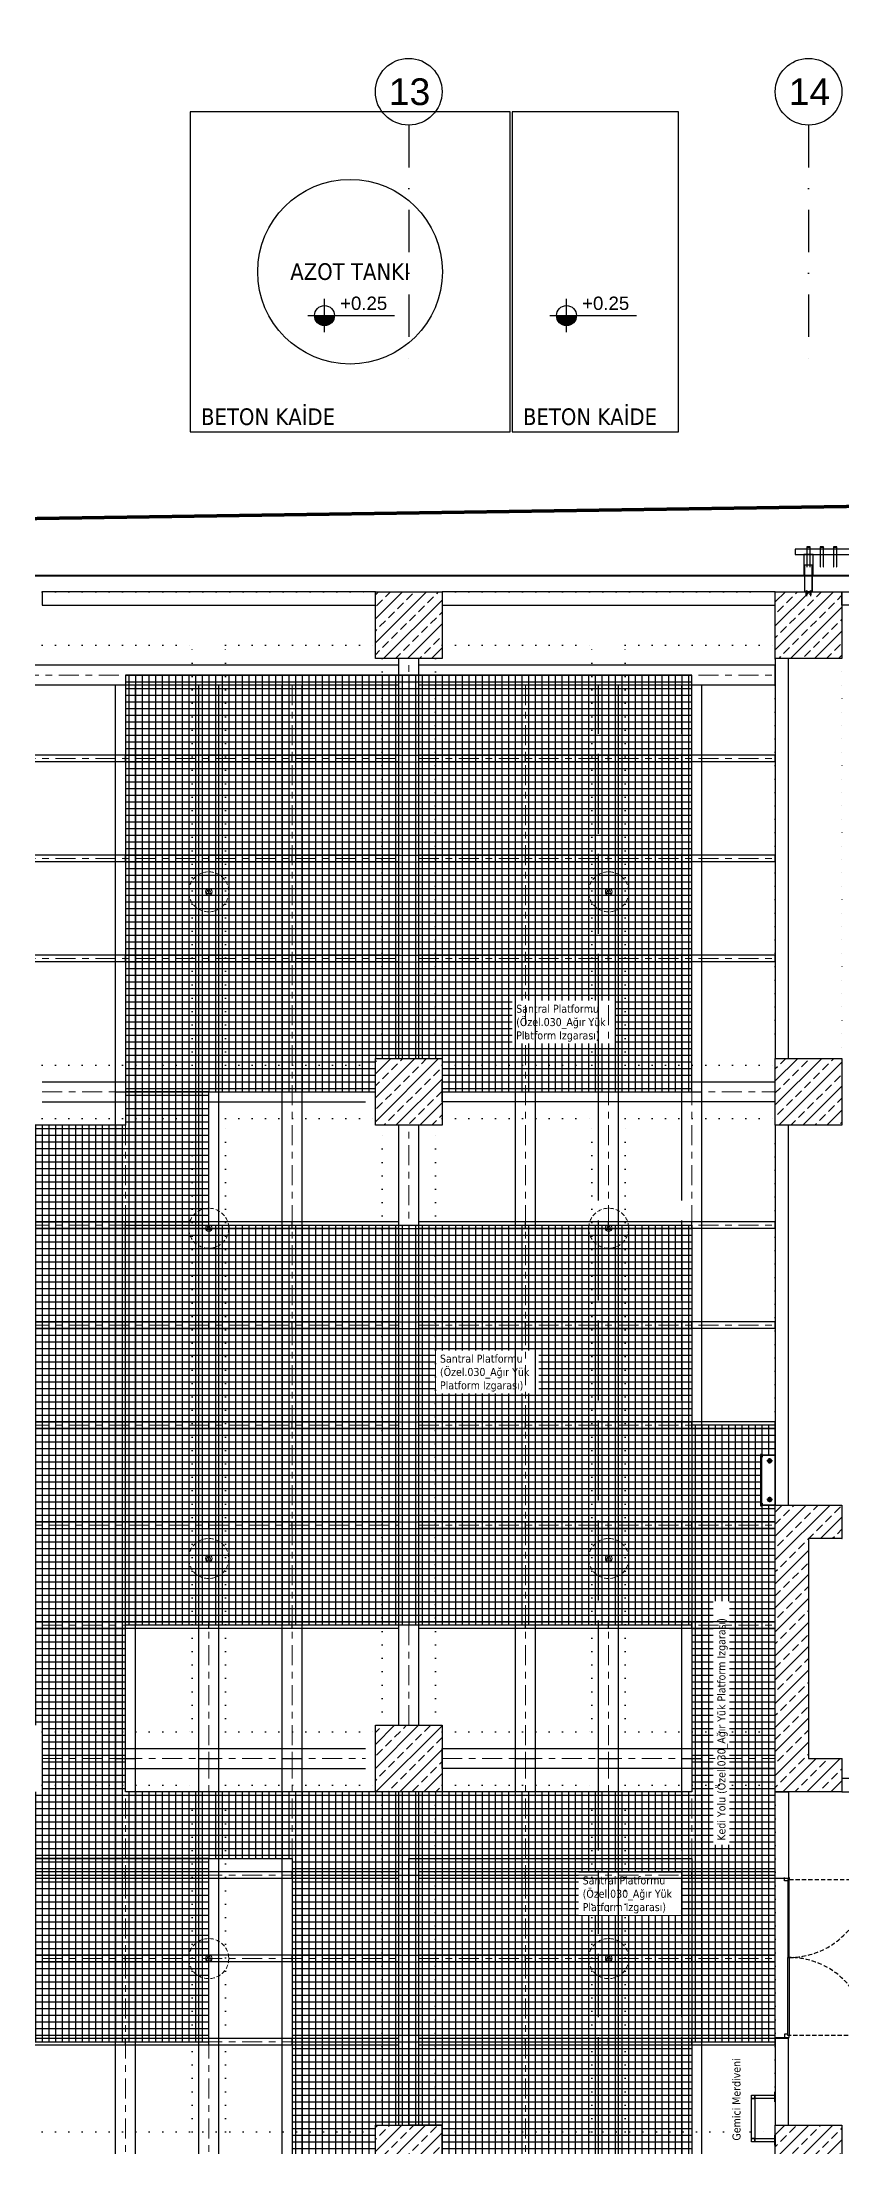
# Model space of a CAD drawing. Header units: centimetres. Extents: x 405564 to 502064, y 46284 to 60634.
# Drawn here: x 450150 to 451350, y 54500 to 57657 of the extents above; entities that cross this region are included whole.
import ezdxf
from ezdxf import colors
from ezdxf.entities.mleader import LeaderData, LeaderLine
from ezdxf.enums import TextEntityAlignment as Align
from ezdxf.math import Vec2, Vec3
from ezdxf.xclip import XClip

# ---------------------------------------------------------------- set-up
doc = ezdxf.new("R2010")
doc.units = ezdxf.units.CM
doc.header["$XCLIPFRAME"] = 0
for name, pattern in [('( Hidden )', [0.375, 0.25, -0.125]), ('ACAD_ISO07W100', [3, 0, -3]), ('BORDER', [1.75, 0.5, -0.25, 0.5, -0.25, 0, -0.25]), ('DASHDOT', [25.4, 12.7, -6.35, 0, -6.35]), ('DOT', [0.25, 0, -0.25]), ('HIDDEN', [9.525, 6.35, -3.175]), ('XKITLINE03', [6, 3, -1, 1, -1])]:
    doc.linetypes.add(name, pattern=pattern)
doc.layers.get('0').update_dxf_attribs({"color": 8, "lineweight": 9})
for name, color, linetype, lineweight in [('---___EB_draft00_parselsiniri', 8, 'BORDER', 9), ('0-KRCN-AYDINLATMA-130426', 8, 'Continuous', 9), ('0-KRCN-MİMARİ-220526', 8, 'Continuous', 9), ('OL_Ic', 8, 'Continuous', 9)]:
    doc.layers.add(name, color=color, linetype=linetype, lineweight=lineweight)
for name, color, linetype in [('AS_DOS_TERAS_UST', 8, 'ACAD_ISO07W100'), ('AS_DUV', 8, 'Continuous'), ('AS_DUV_CIMENTO ESASLI PANEL CEPHE KAPLAMASI', 8, 'Continuous'), ('AS_DUV_GAZBETON', 8, 'Continuous'), ('AS_GOR_YAKIN1', 8, 'Continuous'), ('AS_KAPI_POZ', 8, 'Continuous'), ('AS_KAPI_SAC', 8, 'Continuous'), ('AS_OLC_AKS', 8, 'Continuous'), ('AS_PRFL_CELIK', 8, 'Continuous'), ('AS_PRFL_CELIK AKS', 8, 'Continuous'), ('AS_PRFL_CELIK KEDI YOLU', 8, 'Continuous'), ('AS_PRFL_CELIK PLATFORM IZGARA', 8, 'Continuous'), ('AS_PRFL_DEMIR', 8, 'Continuous'), ('AS_PYZ_BINA', 8, 'Continuous'), ('AS_SMB_KOT', 8, 'Continuous'), ('AS_TA_BETONARME', 5, 'Continuous'), ('AS_TA_TARAMA', 8, 'Continuous'), ('AS_TEFR_MEK_YANGIN DOLAP TIP1 STANDART', 8, 'Continuous'), ('AS_TES', 8, 'Continuous'), ('AS_YAZI', 8, 'Continuous'), ('AS_YAZI_DOSEME', 8, 'Continuous'), ('AS_YAZI_MEKANIK', 8, 'Continuous')]:
    doc.layers.add(name, color=color, linetype=linetype)
doc.styles.add('2', font='arial.ttf', dxfattribs={"width": 0.9, "height": 200})
doc.styles.add('_yazı-50', font='arial.ttf')
doc.styles.add('MtXpl_Tahoma', font='tahoma.ttf')
doc.styles.add('Normal_ITL', font='swissi.ttf')
doc.styles.add('OLCU', font='romanstw.shx', dxfattribs={"width": 0.6})
doc.styles.add('TAHOMA', font='tahoma.ttf')
pattern_1 = [(0, (-443149.746, -16832.563), (0, 10), []), (90, (-443149.746, -16832.563), (-10, 6e-16), [])]
pattern_2 = [(225, (17560.68, -7819.299), (17.96051, -17.96051), []), (225, (17542.72, -7819.299), (17.96051, -17.96051), [12.7, -6.35])]

# ---------------------------------------------------------------- blocks, each defined once
blk = doc.blocks.new('KD')
at = {"layer": '0-KRCN-AYDINLATMA-130426'}
for p, q in [((0, 5), (-4.3, -2.5)), ((4.3, -2.5), (0, 5)), ((4.3, -2.5), (-4.3, -2.5))]:
    blk.add_line(p, q, dxfattribs=at)
at = {"layer": '0-KRCN-AYDINLATMA-130426', "linetype": 'HIDDEN'}
blk.add_circle((0, 0), 30, dxfattribs=at)
at = {"layer": '0-KRCN-AYDINLATMA-130426'}
blk.add_circle((0, 0), 5, dxfattribs=at)
at = {"layer": '0-KRCN-AYDINLATMA-130426', "style": '2'}
blk.add_text('D', height=3.36, dxfattribs=at).set_placement((0, 0), align=Align.MIDDLE_CENTER)
blk = doc.blocks.new('G$C27E741DA')
at = {"layer": '0-KRCN-AYDINLATMA-130426'}
for p in [(12335.7, 9248.5), (12935.7, 9248.5), (12335.7, 8743.9), (12935.7, 8743.9), (12335.7, 8248.5), (12935.7, 8248.5), (12335.7, 7648.5), (12935.7, 7648.5)]:
    blk.add_blockref('KD', p, dxfattribs=at)
blk = doc.blocks.new('GEMICI MERDIVENI TEMIZ ODA')
for points in [[(-35.5, 35), (-30.5, 35), (-30.5, 30), (-35.5, 30)], [(-30.5, 35), (-0.5, 35), (-0.5, 30), (-30.5, 30)], [(-0.5, 40), (0, 40), (0, 25), (-0.5, 25)], [(-35.5, 30), (-30.5, 30), (-30.5, -30), (-35.5, -30)], [(-35.5, -30), (-30.5, -30), (-30.5, -35), (-35.5, -35)], [(-30.5, -30), (-0.5, -30), (-0.5, -35), (-30.5, -35)], [(-0.5, -25), (0, -25), (0, -40), (-0.5, -40)]]:
    blk.add_lwpolyline(points, close=True)
blk = doc.blocks.new('PLATFORM IZGARASI VE KEDI YOLU YERLESIMI')
at = {"layer": 'AS_PRFL_CELIK KEDI YOLU', "transparency": 33554687}
h = blk.add_hatch(dxfattribs=at)
h.set_pattern_fill('_USER', color=15, scale=10, double=1, pattern_type=0)
h.set_pattern_definition(pattern_1)
h.paths.add_polyline_path([(7550, -2400), (7500, -2400), (7500, -2300), (7550, -2300), (7550, -1900), (7975, -1900), (7975, -2175), (8100, -2175), (8100, -1900), (8100, -1800), (8100, -1250), (7975, -1250), (7975, -1800), (7125, -1800), (7125, -950), (7250, -950), (7250, -750), (7125, -750), (7125, -800), (6050, -800), (6050, -750), (5924.6, -750), (5924.6, -800), (3050, -800), (3050, -550), (2925, -550), (2925, -800), (1975, -800), (1975, -550), (1850, -550), (1850, -800), (1125, -800), (1125, -900), (1250, -900), (1250, -950), (1375, -950), (1375, -900), (6950, -900), (6950, -1250), (6775, -1250), (6775, -1400), (6950, -1400), (6950, -1700), (7000, -1700), (7000, -1800), (3900, -1800), (3900, -1700), (3950, -1700), (3950, -1550), (3775, -1550), (3775, -1800), (615, -1800), (615, -1900), (1190, -1900), (1190, -1940), (1290, -1940), (1290, -1900), (2450, -1900), (2450, -2175), (1725, -2175), (1725, -2700), (1550, -2700), (1550, -2850), (1850, -2850), (1850, -2275), (2575, -2275), (2575, -1900), (3350, -1900), (3350, -2300), (3400, -2300), (3400, -2400), (3350, -2400), (3350, -3300), (3400, -3300), (3400, -3400), (3350, -3400), (3350, -3556.2), (3525, -3556.2), (3525, -3000), (3650, -3000), (3650, -2850), (3525, -2850), (3525, -1900), (4850, -1900), (4850, -2350), (4725, -2350), (4725, -2545), (4850, -2545), (4850, -2850), (4975, -2850), (4975, -1900), (7375, -1900), (7375, -2350), (7000, -2350), (7000, -2400), (6950, -2400), (6950, -3000), (6775, -3000), (6775, -2850), (6650, -2850), (6650, -3000), (6650, -3150), (6950, -3150), (6950, -3300), (7000, -3300), (7000, -3400), (6950, -3400), (6950, -4337.5), (6525, -4337.5), (6525, -4493.7), (7125, -4493.7), (7125, -3712.5), (7250, -3712.5), (7250, -3556.2), (7125, -3556.2), (7125, -2550), (7375, -2550), (7375, -2700), (7975, -2700), (7975, -3000), (8100, -3000), (8100, -2550), (7550, -2550)])
at = {"layer": 'AS_PRFL_CELIK PLATFORM IZGARA', "transparency": 33554687}
h = blk.add_hatch(dxfattribs=at)
h.set_pattern_fill('_USER', color=256, scale=10, double=1, pattern_type=0)
h.set_pattern_definition(pattern_1)
h.paths.add_polyline_path([(7975, -125), (7125, -125), (7125, -750), (7250, -750), (7500, -750), (7500, -700), (7600, -700), (7600, -750), (7975, -750)])
h = blk.add_hatch(dxfattribs=at)
h.set_pattern_fill('_USER', color=256, scale=10, double=1, pattern_type=0)
h.set_pattern_definition(pattern_1)
h.paths.add_polyline_path([(7125, -950), (7125, -1550), (7975, -1550), (7975, -1250), (7975, -950)])
h = blk.add_hatch(dxfattribs=at)
h.set_pattern_fill('_USER', color=256, scale=10, double=1, pattern_type=0)
h.set_pattern_definition(pattern_1)
h.paths.add_polyline_path([(5150, -1900), (5150, -2175), (7250, -2175), (7250, -1900)])
h = blk.add_hatch(dxfattribs=at)
h.set_pattern_fill('_USER', color=256, scale=10, double=1, pattern_type=0)
h.set_pattern_definition(pattern_1)
h.paths.add_polyline_path([(7975, -1900), (7550, -1900), (7550, -2300), (7600, -2300), (7600, -2400), (7550, -2400), (7550, -2550), (7975, -2550)])
at = {"layer": 'AS_PRFL_CELIK KEDI YOLU', "color": 4}
for points in [[(7500, -2400), (7500, -2300), (7550, -2300), (7550, -1900), (7975, -1900), (7975, -2175), (8100, -2175), (8100, -1900), (8100, -1800), (8100, -1250), (7975, -1250), (7975, -1800), (7125, -1800), (7125, -950), (7250, -950), (7250, -750), (7125, -750), (7125, -800), (6050, -800), (6050, -750), (5924.6, -750), (5924.6, -800), (3050, -800)], [(4975, -2850), (4975, -1900), (7375, -1900), (7375, -2350)]]:
    blk.add_lwpolyline(points, dxfattribs=at)
at = {"layer": 'AS_PRFL_CELIK PLATFORM IZGARA'}
for points in [[(7125, -750), (7500, -750), (7500, -700), (7600, -700), (7600, -750), (7975, -750), (7975, -125), (7125, -125)], [(7125, -950), (7975, -950), (7975, -1550), (7125, -1550)], [(7250, -1900), (5150, -1900), (5150, -2175), (7250, -2175)], [(7975, -2550), (7550, -2550), (7550, -2400), (7600, -2400), (7600, -2300), (7550, -2300), (7550, -1900), (7975, -1900)]]:
    blk.add_lwpolyline(points, close=True, dxfattribs=at)
at = {"layer": 'AS_PRFL_DEMIR'}
blk.add_blockref('GEMICI MERDIVENI TEMIZ ODA', (8100, -2290), dxfattribs=at)
at = {"layer": 'AS_YAZI', "char_height": 12, "width": 141.875, "attachment_point": 1, "style": 'MtXpl_Tahoma', "bg_fill": 3, "box_fill_scale": 1.5, "bg_fill_color": 256, "bg_fill_transparency": 0}
for insert in [(7711.3, -619.4), (7596.9, -1144.2), (7811, -1926.8)]:
    blk.add_mtext('{\\fTahoma|b0|i0|c162|p34;Santral Platformu (Özel.030_Ağır Yük Platform Izgarası)}', dxfattribs=dict(at, insert=insert))
at = {"layer": 'AS_YAZI', "char_height": 12, "attachment_point": 1, "rotation": 90, "style": 'MtXpl_Tahoma', "bg_fill": 3, "box_fill_scale": 1.5, "bg_fill_color": 256, "bg_fill_transparency": 0}
for s, insert, width in [('{\\fTahoma|b0|i0|c162|p34;Kedi Yolu (Özel.030_Ağır Yük Platform Izgarası)}', (8013.2, -1873.2), 353.107), ('{\\fTahoma|b0|i0|c162|p34;Gemici Merdiveni}', (8035.8, -2322.9), 123.148)]:
    blk.add_mtext(s, dxfattribs=dict(at, insert=insert, width=width))
blk = doc.blocks.new('kot01')
at = {"layer": 'AS_SMB_KOT'}
h = blk.add_hatch(color=8, dxfattribs=at)
edge = h.paths.add_edge_path()
edge.add_arc((0, 0), 0.3, 180, 360)
edge.add_line((0.3, 0), (-0.3, 0))
for p, q in [((-0.5, 0), (2.1, 0)), ((0, -0.5), (0, 0.5))]:
    blk.add_line(p, q, dxfattribs=at)
blk.add_circle((0, 0), 0.3, dxfattribs=at)
at = {"layer": 'AS_SMB_KOT', "style": '_yazı-50'}
for tag, p in [('INCE', (0.434, 0.1)), ('KABA', (0.434, -0.5))]:
    blk.add_attdef(tag, p, '', height=0.4, dxfattribs=at)
blk = doc.blocks.new('AZOT TANKI KAIDE PLAN YERLESIM')
at = {"layer": 'AS_GOR_YAKIN1'}
for points in [[(480, 0), (0, 0), (0, -480), (480, -480)], [(733, 0), (483, 0), (483, -480), (733, -480)]]:
    blk.add_lwpolyline(points, close=True, dxfattribs=at)
at = {"layer": 'AS_TES'}
blk.add_circle((240, -240), 138.5, dxfattribs=at)
at = {"layer": 'AS_SMB_KOT'}
ref = blk.add_blockref('kot01', (201.7, -305.8), dxfattribs=dict(at, xscale=50, yscale=50, zscale=50))
ref.add_attrib('INCE', '+0.25', dxfattribs={"layer": '0', "color": 1, "height": 20, "style": '_yazı-50'}).set_placement((225.1, -303.3), align=Align.BOTTOM_LEFT)
ref = blk.add_blockref('kot01', (564.7, -305.8), dxfattribs=dict(at, xscale=50, yscale=50, zscale=50))
ref.add_attrib('INCE', '+0.25', dxfattribs={"layer": '0', "color": 1, "height": 20, "style": '_yazı-50'}).set_placement((588.2, -303.3), align=Align.BOTTOM_LEFT)
at = {"layer": 'AS_YAZI_DOSEME', "style": 'TAHOMA'}
for p in [(117, -454.5), (600, -454.5)]:
    blk.add_text('BETON KAİDE', height=25, dxfattribs=at).set_placement(p, align=Align.MIDDLE)
at = {"layer": 'AS_YAZI_MEKANIK', "insert": (240, -240), "char_height": 25, "width": 192.816, "attachment_point": 5, "style": 'MtXpl_Tahoma'}
blk.add_mtext('AZOT TANKI', dxfattribs=at)
blk = doc.blocks.new('OPK-site-surrounding-R01')
at = {"layer": '---___EB_draft00_parselsiniri', "linetype": 'DASHDOT', "ltscale": 5, "const_width": 5, "flags": 128}
blk.add_lwpolyline([(-303.7, 52.5), (22545.3, 391.1), (23723.4, -711), (24047.6, -4450), (-299.9, -4450)], close=True, dxfattribs=at)
blk.add_blockref('AZOT TANKI KAIDE PLAN YERLESIM', (7172, 770, 0))
blk = doc.blocks.new('YANGIN DOLAP TIP1 75X100X20 PLAN')
blk.add_wipeout([(0, -22), (38.3, -22), (38.4, -22), (38.4, -21.9), (38.5, -21.9), (38.5, -21.8), (38.5, -20.2), (38.5, -20.1), (38.4, -20.1), (38.4, -20), (38.3, -20), (37.5, -20), (37.5, 0), (0, 0), (-37.5, 0), (-37.5, -20), (-38.3, -20), (-38.4, -20), (-38.4, -20.1), (-38.5, -20.1), (-38.5, -20.2), (-38.5, -21.8), (-38.5, -21.9), (-38.4, -21.9), (-38.4, -22), (-38.3, -22)])
for p, q in [((37.5, -20), (-37.5, -20)), ((-24.8, -8.5), (-33.2, -8.5)), ((-29, -4.2), (-29, -12.8)), ((24.8, -8.5), (33.2, -8.5)), ((29, -4.3), (29, -12.8))]:
    blk.add_line(p, q)
blk.add_lwpolyline([(37.5, 0), (-37.5, 0), (-37.5, -20), (-35.4, -20), (-35.4, -18.8), (-35.5, -18.8), (-35.5, -19.9), (-37.4, -19.9), (-37.4, -0.1), (37.4, -0.1), (37.4, -19.9), (35.5, -19.9), (35.5, -18.8), (35.4, -18.8), (35.4, -20), (37.5, -20)], close=True)
blk.add_lwpolyline([(-37.5, -20), (-38.3, -20, 0.414214), (-38.5, -20.2), (-38.5, -21.8, 0.414214), (-38.3, -22), (38.3, -22, 0.414214), (38.5, -21.8), (38.5, -20.2, 0.414214), (38.3, -20), (37.5, -20), (37.5, -20.1), (38.3, -20.1, -0.414214), (38.4, -20.2), (38.4, -21.8, -0.414214), (38.3, -21.9), (-38.3, -21.9, -0.414214), (-38.4, -21.8), (-38.4, -20.2, -0.414214), (-38.3, -20.1), (-37.5, -20.1)], format="xyb", close=True)
for centre, radius in [((-29, -8.5), 3.15), ((-29, -8.5), 1.85), ((29, -8.5), 3.15), ((29, -8.5), 1.85)]:
    blk.add_circle(centre, radius)
blk = doc.blocks.new('A$C48c69b65')
at = {"layer": 'AS_PRFL_CELIK'}
for p, q in [((7535, -110), (6965, -110)), ((7535, -700), (7535, -100)), ((7535, -140), (7535, -110)), ((7565, -700), (7565, -100)), ((8100, -110), (7565, -110)), ((7565, -140), (7565, -110)), ((8100, -140), (8100, -110)), ((7535, -140), (6965, -140)), ((7110, -1750), (7110, -140)), ((7140, -1750), (7140, -140)), ((7235, -1750), (7235, -140)), ((7265, -1750), (7265, -140)), ((7360, -1750), (7360, -140)), ((7390, -1750), (7390, -140)), ((8100, -140), (7565, -140)), ((7710, -1750), (7710, -140)), ((7740, -1750), (7740, -140)), ((7835, -213), (7835, -140)), ((7865, -1750), (7865, -140)), ((7960, -213), (7960, -140)), ((7990, -1750), (7990, -140)), ((7535, -245), (60, -245)), ((7125, -255), (7125, -245)), ((7250, -255), (7250, -245)), ((7375, -255), (7375, -245)), ((8100, -245), (7565, -245)), ((7565, -255), (7565, -245)), ((7725, -255), (7725, -245)), ((7835, -363), (7835, -243)), ((7850, -255), (7850, -245)), ((7960, -363), (7960, -243)), ((7975, -255), (7975, -245)), ((8100, -255), (8100, -245)), ((7535, -255), (60, -255)), ((8100, -255), (7565, -255)), ((7535, -395), (60, -395)), ((7535, -405), (60, -405)), ((7125, -405), (7125, -395)), ((7250, -405), (7250, -395)), ((7375, -405), (7375, -395)), ((8100, -395), (7565, -395)), ((7565, -405), (7565, -395)), ((8100, -405), (7565, -405)), ((7725, -405), (7725, -395)), ((7835, -513), (7835, -393)), ((7850, -405), (7850, -395)), ((7960, -513), (7960, -393)), ((7975, -405), (7975, -395)), ((8100, -405), (8100, -395)), ((7535, -545), (60, -545)), ((7535, -555), (60, -555)), ((7125, -555), (7125, -545)), ((7250, -555), (7250, -545)), ((7375, -555), (7375, -545)), ((8100, -545), (7565, -545)), ((7565, -555), (7565, -545)), ((8100, -555), (7565, -555)), ((7725, -555), (7725, -545)), ((7835, -913), (7835, -543)), ((7850, -555), (7850, -545)), ((7960, -913), (7960, -543)), ((7975, -555), (7975, -545)), ((8100, -555), (8100, -545)), ((7000, -735), (7485, -735)), ((7110, -750), (7140, -750)), ((7235, -750), (7265, -750)), ((7360, -750), (7390, -750)), ((7600, -735), (8100, -735)), ((7600, -765), (7600, -735)), ((7710, -750), (7740, -750)), ((7835, -750), (7865, -750)), ((7960, -750), (7990, -750)), ((7000, -765), (7485, -765)), ((8100, -765), (7600, -765)), ((7535, -1700), (7535, -800)), ((7565, -1700), (7565, -800)), ((7535, -945), (260, -945)), ((7125, -955), (7125, -945)), ((7250, -955), (7250, -945)), ((7375, -955), (7375, -945)), ((8100, -945), (7565, -945)), ((7565, -955), (7565, -945)), ((7725, -955), (7725, -945)), ((7835, -1063), (7835, -943)), ((7850, -955), (7850, -945)), ((7960, -1063), (7960, -943)), ((7975, -955), (7975, -945)), ((8100, -955), (8100, -945)), ((7535, -955), (260, -955)), ((8100, -955), (7565, -955)), ((7535, -1095), (260, -1095)), ((7125, -1105), (7125, -1095)), ((7250, -1105), (7250, -1095)), ((7375, -1105), (7375, -1095)), ((8100, -1095), (7565, -1095)), ((7565, -1105), (7565, -1095)), ((7725, -1105), (7725, -1095)), ((7835, -1213), (7835, -1093)), ((7850, -1105), (7850, -1095)), ((7960, -1213), (7960, -1093)), ((7975, -1105), (7975, -1095)), ((8100, -1105), (8100, -1095)), ((7535, -1105), (260, -1105)), ((8100, -1105), (7565, -1105)), ((7535, -1245), (260, -1245)), ((7535, -1255), (260, -1255)), ((7125, -1255), (7125, -1245)), ((7250, -1255), (7250, -1245)), ((7375, -1255), (7375, -1245)), ((8100, -1245), (7565, -1245)), ((7565, -1255), (7565, -1245)), ((8100, -1255), (7565, -1255)), ((7725, -1255), (7725, -1245)), ((7835, -1363), (7835, -1243)), ((7850, -1255), (7850, -1245)), ((7960, -1363), (7960, -1243)), ((7975, -1255), (7975, -1245)), ((8100, -1255), (8100, -1245)), ((7535, -1395), (1600, -1395)), ((1600, -1405), (7535, -1405)), ((7125, -1405), (7125, -1395)), ((7250, -1405), (7250, -1395)), ((7375, -1405), (7375, -1395)), ((8100, -1395), (7565, -1395)), ((7565, -1405), (7565, -1395)), ((8100, -1405), (7565, -1405)), ((7725, -1405), (7725, -1395)), ((7835, -1513), (7835, -1393)), ((7850, -1405), (7850, -1395)), ((7960, -1513), (7960, -1393)), ((7975, -1405), (7975, -1395)), ((7535, -1545), (1600, -1545)), ((7125, -1555), (7125, -1545)), ((7250, -1555), (7250, -1545)), ((7375, -1555), (7375, -1545)), ((8100, -1545), (7565, -1545)), ((7565, -1555), (7565, -1545)), ((7725, -1555), (7725, -1545)), ((7835, -1750), (7835, -1543)), ((7850, -1555), (7850, -1545)), ((7960, -1750), (7960, -1543)), ((7975, -1555), (7975, -1545)), ((7535, -1555), (1600, -1555)), ((8100, -1555), (7565, -1555)), ((7000, -1735), (7485, -1735)), ((7600, -1735), (8100, -1735)), ((7600, -1765), (7600, -1735)), ((7000, -1765), (7485, -1765)), ((7110, -2350), (7110, -1750)), ((7110, -1750), (7140, -1750)), ((7110, -1750), (7140, -1750)), ((7140, -2350), (7140, -1750)), ((7235, -2350), (7235, -1750)), ((7235, -1750), (7265, -1750)), ((7235, -1750), (7265, -1750)), ((7265, -2350), (7265, -1750)), ((7360, -2350), (7360, -1750)), ((7360, -1750), (7390, -1750)), ((7360, -1750), (7390, -1750)), ((7390, -2350), (7390, -1750)), ((8100, -1765), (7600, -1765)), ((7710, -2350), (7710, -1750)), ((7710, -1750), (7740, -1750)), ((7710, -1750), (7740, -1750)), ((7740, -2350), (7740, -1750)), ((7835, -1888), (7835, -1750)), ((7835, -1750), (7865, -1750)), ((7835, -1750), (7865, -1750)), ((7865, -2350), (7865, -1750)), ((7960, -1888), (7960, -1750)), ((7960, -1750), (7990, -1750)), ((7960, -1750), (7990, -1750)), ((7990, -2350), (7990, -1750)), ((7535, -2300), (7535, -1800)), ((7565, -2300), (7565, -1800)), ((7535, -1920), (1600, -1920)), ((7125, -1930), (7125, -1920)), ((7250, -1930), (7250, -1920)), ((7375, -1930), (7375, -1920)), ((8100, -1920), (7565, -1920)), ((7565, -1930), (7565, -1920)), ((7725, -1930), (7725, -1920)), ((7835, -2013), (7835, -1918)), ((7850, -1930), (7850, -1920)), ((7960, -2013), (7960, -1918)), ((7975, -1930), (7975, -1920)), ((8100, -1930), (8100, -1920)), ((7535, -1930), (1600, -1930)), ((8100, -1930), (7565, -1930)), ((7535, -2045), (1600, -2045)), ((7125, -2055), (7125, -2045)), ((7250, -2055), (7250, -2045)), ((7375, -2055), (7375, -2045)), ((8100, -2045), (7565, -2045)), ((7565, -2055), (7565, -2045)), ((7725, -2055), (7725, -2045)), ((7835, -2138), (7835, -2043)), ((7850, -2055), (7850, -2045)), ((7960, -2138), (7960, -2043)), ((7975, -2055), (7975, -2045)), ((8100, -2055), (8100, -2045)), ((7535, -2055), (1600, -2055)), ((8100, -2055), (7565, -2055)), ((7535, -2170), (1600, -2170)), ((7125, -2180), (7125, -2170)), ((7250, -2180), (7250, -2170)), ((7375, -2180), (7375, -2170)), ((8100, -2170), (7565, -2170)), ((7565, -2180), (7565, -2170)), ((7725, -2180), (7725, -2170)), ((7835, -2350), (7835, -2168)), ((7850, -2180), (7850, -2170)), ((7960, -2350), (7960, -2168)), ((7975, -2180), (7975, -2170)), ((8100, -2180), (8100, -2170)), ((7535, -2180), (1600, -2180)), ((8100, -2180), (7565, -2180))]:
    blk.add_line(p, q, dxfattribs=at)
at = {"layer": 'AS_PRFL_CELIK AKS', "linetype": 'XKITLINE03', "lineweight": 0, "ltscale": 10}
for p, q in [((6965, -125), (7535, -125)), ((7550, -700), (7550, -100)), ((7565, -125), (8100, -125)), ((7125, -140), (7125, -1750)), ((7250, -140), (7250, -1750)), ((7375, -140), (7375, -1750)), ((7725, -140), (7725, -1750)), ((7850, -140), (7850, -1750)), ((7975, -140), (7975, -1750)), ((60, -250), (7535, -250)), ((7565, -250), (8100, -250)), ((60, -400), (7535, -400)), ((7565, -400), (8100, -400)), ((60, -550), (7535, -550)), ((7565, -550), (8100, -550)), ((7000, -750), (7485, -750)), ((7600, -750), (8100, -750)), ((7550, -1700), (7550, -800)), ((260, -950), (7535, -950)), ((7565, -950), (8100, -950)), ((260, -1100), (7535, -1100)), ((7565, -1100), (8100, -1100)), ((260, -1250), (7535, -1250)), ((7565, -1250), (8100, -1250)), ((1550, -1400), (7535, -1400)), ((7565, -1400), (8100, -1400)), ((1600, -1550), (7535, -1550)), ((7565, -1550), (8100, -1550)), ((7000, -1750), (7485, -1750)), ((7125, -1750), (7125, -2350)), ((7250, -1750), (7250, -2350)), ((7375, -1750), (7375, -2350)), ((7600, -1750), (8100, -1750)), ((7725, -1750), (7725, -2350)), ((7850, -1750), (7850, -2350)), ((7975, -1750), (7975, -2350)), ((7550, -2300), (7550, -1800)), ((1600, -1925), (7535, -1925)), ((7565, -1925), (8100, -1925)), ((1600, -2050), (7535, -2050)), ((7565, -2050), (8100, -2050)), ((1600, -2175), (7535, -2175)), ((7565, -2175), (8100, -2175))]:
    blk.add_line(p, q, dxfattribs=at)
blk = doc.blocks.new('axis baloon')
blk.add_circle((0, 0), 50)
at = {"style": '_yazı-50'}
blk.add_attdef('AXE', text='', height=40, dxfattribs=at).set_placement((0, 0), align=Align.MIDDLE_CENTER)
blk = doc.blocks.new('Aks_P')
at = {"layer": 'AS_OLC_AKS', "linetype": 'DASHDOT', "ltscale": 5}
for points in [[(7620, 750), (7620, 400)], [(8220, 750), (8220, 400)]]:
    blk.add_lwpolyline(points, dxfattribs=at)
at = {"layer": 'AS_OLC_AKS'}
ref = blk.add_blockref('axis baloon', (7620, 800), dxfattribs=at)
ref.add_attrib('AXE', '13', dxfattribs={"layer": '0', "height": 40, "style": '_yazı-50'}).set_placement((7621.3, 800), align=Align.MIDDLE_CENTER)
ref = blk.add_blockref('axis baloon', (8220, 800), dxfattribs=at)
ref.add_attrib('AXE', '14', dxfattribs={"layer": '0', "height": 40, "style": '_yazı-50'}).set_placement((8221.3, 800), align=Align.MIDDLE_CENTER)
blk = doc.blocks.new('celik yatay tasiyici')
at = {"layer": 'AS_PRFL_CELIK'}
blk.add_line((-6, 0.5), (6, 0.5), dxfattribs=at)
for points in [[(7, 56), (-7, 56), (-7, 25), (7, 25)], [(-6, 0), (6, 0), (6, 40), (-6, 40)], [(-2, 0.5), (-4, 0.5), (-4, 0.7), (-2, 0.7)], [(-2.3, 0.7), (-3.7, 0.7), (-3.7, 1.5), (-2.3, 1.5)], [(-2.5, 0.5), (-2.5, -4.5), (-3.5, -4.5), (-3.5, 0.5)], [(4, 0.5), (2, 0.5), (2, 0.7), (4, 0.7)], [(3.7, 0.7), (2.3, 0.7), (2.3, 1.5), (3.7, 1.5)], [(3.5, 0.5), (3.5, -4.5), (2.5, -4.5), (2.5, 0.5)]]:
    blk.add_lwpolyline(points, close=True, dxfattribs=at)
blk.add_lwpolyline([(5.5, 0.5), (5.5, 40)], dxfattribs=at)
at = {"layer": 'AS_PRFL_CELIK', "linetype": '( Hidden )'}
for points in [[(-3, 2.5), (-3, -6.5)], [(3, 2.5), (3, -6.5)]]:
    blk.add_lwpolyline(points, dxfattribs=at)
blk = doc.blocks.new('celik dikey profil 8x14')
at = {"layer": 'AS_PRFL_CELIK', "transparency": 33554687}
h = blk.add_hatch(dxfattribs=at)
h.set_pattern_fill('STEEL', color=256, scale=0.1, angle=-90)
h.set_pattern_definition([(315, (-91390.32118, 487457.80356), (0.22450640303, 0.22450640303), []), (315, (-91390.16243, 487457.80356), (0.22450640303, 0.22450640303), [])])
h.paths.add_polyline_path([(2, -26.5), (2.5, -26.5), (2.5, 3.5), (-2.5, 3.5), (-2.5, -26.5), (-2, -26.5), (-2, 3), (2, 3)])
at = {"layer": 'AS_PRFL_CELIK'}
blk.add_lwpolyline([(2, -26.5), (2.5, -26.5), (2.5, 3.5), (-2.5, 3.5), (-2.5, -26.5), (-2, -26.5), (-2, 3), (2, 3)], close=True, dxfattribs=at)
blk = doc.blocks.new('celik cephe sistem plan')
at = {"layer": 'AS_PRFL_CELIK'}
blk.add_lwpolyline([(-20, 64), (-20, 56), (3620, 56), (3620, 64)], close=True, dxfattribs=at)
for name, p in [('celik dikey profil 8x14', (0, 64)), ('celik dikey profil 8x14', (20, 64)), ('celik dikey profil 8x14', (40, 64)), ('celik yatay tasiyici', (0, 0))]:
    blk.add_blockref(name, p, dxfattribs=at)
blk = doc.blocks.new('*U429')
at = {"color": 0}
blk.add_line((0, -15), (0, -35), dxfattribs=at)
at = {"color": 0, "lineweight": -2}
for points in [[(-2, -35), (0, -35), (0, -36), (3, -36), (3, -34), (5, -34), (5, -29), (0, -29)], [(242, -35), (240, -35), (240, -36), (237, -36), (237, -34), (235, -34), (235, -29), (240, -29)]]:
    blk.add_lwpolyline(points, dxfattribs=at)
blk.add_lwpolyline([(0, -36), (0, -35)])
for points in [[(3, -36), (3, -34), (120, -34), (120, -36)], [(237, -36), (237, -34), (120, -34), (120, -36)]]:
    blk.add_lwpolyline(points, close=True, dxfattribs=at)
at = {"color": 0, "linetype": 'HIDDEN', "lineweight": -2}
for points in [[(120, -36, -0.414214), (3, -153), (3, -36)], [(237, -36), (237, -153, -0.414214), (120, -36)]]:
    blk.add_lwpolyline(points, format="xyb", dxfattribs=at)
at = {"color": 3, "style": 'OLCU', "width": 0.5, "flags": 1}
for tag, p in [('K-DIVISYON', (-80, -85)), ('K-PBAR', (105, -85)), ('K-KAPITIP', (-80, -335))]:
    blk.add_attdef(tag, p, '', height=17.5, dxfattribs=at)
at = {"color": 5, "true_color": 0x0505ff, "style": 'OLCU', "width": 0.5, "flags": 1}
for tag, p in [('K-NEREDEN-NO', (-80, -110)), ('K-NEREYE-NO', (-80, -185)), ('K-DUVARTIP', (-80, -285)), ('K-ACILISYON', (-80, -310))]:
    blk.add_attdef(tag, p, '', height=17.5, dxfattribs=at)
at = {"color": 1, "true_color": 0xfa0000, "style": 'OLCU', "width": 0.5, "flags": 1}
for tag, p in [('K-IZLENEBILIRLIK', (105, -110)), ('K-TEKMELIK', (105, -135)), ('K-KONTROLTIPNEREDEN', (-80, -160)), ('K-BAND', (105, -160)), ('K-KONTROLTIPNEREYE', (-80, -235)), ('K-MENFEZ', (105, -210)), ('K-PENCERE', (105, -235)), ('K-KILITTIP', (-80, -260)), ('K-NOT-AS-MIMARI1', (105, -285)), ('K-NOT-ELEKTRIK', (105, -335)), ('K-NOT-YANGIN', (105, -360)), ('K-ACMAKAPAMASISTEMI', (-80, -385)), ('K-NOT-ISLETME', (105, -385)), ('K-YANGIN', (-80, -435))]:
    blk.add_attdef(tag, p, '', height=17.5, dxfattribs=at)
at = {"color": 220, "true_color": 0xf113d4, "style": 'OLCU', "width": 0.5, "flags": 1}
for tag, p in [('K-NEREDEN-AD', (-80, -135)), ('K-NEREYE-AD', (-80, -210))]:
    blk.add_attdef(tag, p, '', height=17.5, dxfattribs=at)
at = {"color": 0, "style": 'OLCU', "width": 0.5, "flags": 1}
for tag, p in [('K-TAMACILIRLIK', (105, -185)), ('K-NOT-AS-MIMARI2', (105, -310)), ('K-KASATIP', (-80, -360)), ('K-KURSUN', (-80, -410))]:
    blk.add_attdef(tag, p, '', height=17.5, dxfattribs=at)
at = {"color": 252, "style": 'OLCU', "width": 0.5, "flags": 1}
for tag, p in [('K-REZ1', (105, -435)), ('K-REZ2', (105, -460)), ('K-REZ3', (105, -485)), ('K-REZ4', (105, -510)), ('K-REZ5', (105, -535))]:
    blk.add_attdef(tag, p, '', height=17.5, dxfattribs=at)
at = {"layer": 'AS_KAPI_POZ', "style": 'OLCU', "width": 0.45}
for tag, p in [('YUK', (213.5, 6.5)), ('POZ+GEN', (213.5, -31.5))]:
    blk.add_attdef(tag, text='', height=20, dxfattribs=at).set_placement(p, align=Align.MIDDLE_CENTER)
at = {"layer": 'AS_KAPI_POZ', "color": 251, "style": 'OLCU', "width": 0.45}
blk.add_attdef('K-DUVAR(CM)', text='', height=6, dxfattribs=at).set_placement((-5, -5), align=Align.MIDDLE_RIGHT)
at = {"layer": 'AS_KAPI_POZ', "style": 'OLCU', "width": 0.5}
blk.add_attdef('K-NO', text='', height=8, rotation=90, dxfattribs=at).set_placement((6, -38), align=Align.TOP_LEFT)
blk = doc.blocks.new('A$Ca63a641c')
at = {"layer": 'AS_PYZ_BINA'}
ml = blk.add_multileader_mtext('Standard', dxfattribs=at)
ml.set_content('EST boyalı panel çit ve panel çit kapı (AS 51.101)', color=256, style='Normal_ITL')
ml.set_leader_properties()
ml.build(insert=Vec2(0, 0))
ml.multileader.update_dxf_attribs({"dogleg_length": 0.379, "arrow_head_size": 17, "scale": 75})
ctx = ml.context
ctx.base_point, ctx.scale, ctx.char_height, ctx.arrow_head_size, ctx.landing_gap_size, ctx.plane_origin = Vec3(140.5, 464.3), 75, 20, 17, 14.2, Vec3(92.5, 620.1)
notes = []
notes.append((ctx, [(0, (1, 1, 0), (112.1, 464.3), (1, 0), 28.4, [(0, [(68.5, 410)], 0, [])])]))
ctx.mtext.insert, ctx.mtext.width, ctx.mtext.flow_direction = Vec3(154.7, 477.5), 604.563, 5
for ctx, leaders in notes:
    for number, flags, end, landing, length, lines in leaders:
        leader = LeaderData()
        leader.index, (leader.has_last_leader_line, leader.has_dogleg_vector, leader.attachment_direction) = number, flags
        leader.last_leader_point, leader.dogleg_vector, leader.dogleg_length = Vec3(end), Vec3(landing), length
        for number, points, colour, breaks in lines:
            line = LeaderLine()
            line.index, line.vertices, line.color, line.breaks = number, Vec3.list(points), colors.encode_raw_color(colour), breaks
            leader.lines.append(line)
        ctx.leaders.append(leader)
blk = doc.blocks.new('A$C85dec720')
at = {"layer": 'OL_Ic'}
blk.add_blockref('A$Ca63a641c', (5315.08, 5344.25, 28.4), dxfattribs=at)
blk = doc.blocks.new('A$C6A10300A')
at = {"layer": 'AS_DOS_TERAS_UST', "linetype": 'DOT', "ltscale": 80}
for p, q in [((13660.68, -3901.45), (13285.68, -3901.45)), ((13285.68, -3901.45), (13285.68, -4501.45)), ((13660.68, -4501.45), (13285.68, -4501.45)), ((13285.68, -5221.45), (13440.68, -5221.45)), ((13285.68, -5551.45), (13620.68, -5551.45)), ((13285.68, -5601.45), (13620.68, -5601.45))]:
    blk.add_line(p, q, dxfattribs=at)
at = {"layer": 'AS_DOS_TERAS_UST', "linetype": 'DOT', "ltscale": 50}
blk.add_lwpolyline([(13285.68, -3851.45), (14085.68, -3851.45)], dxfattribs=at)
at = {"layer": 'AS_DUV_GAZBETON'}
blk.add_lwpolyline([(13285.68, -3801.45), (13435.68, -3801.45), (13435.68, -3821.45), (13285.68, -3821.45)], close=True, dxfattribs=at)
blk.add_lwpolyline([(13285.68, -5601.45), (13315.68, -5601.45), (13315.68, -5581.45), (13285.68, -5581.45)], dxfattribs=at)
at = {"layer": 'AS_TA_BETONARME'}
for p, q in [((13285.68, -5171.45), (13285.68, -5221.45)), ((13285.68, -5221.45), (13235.68, -5221.45)), ((13235.68, -5221.45), (13235.68, -5551.45)), ((13235.68, -5551.45), (13285.68, -5551.45)), ((13285.68, -5551.45), (13285.68, -5601.45))]:
    blk.add_line(p, q, dxfattribs=at)
at = {"layer": 'AS_DUV'}
ref = blk.add_blockref('A$C85dec720', (28900.96, -17748.98), dxfattribs=dict(at, rotation=105.0255580063709))
XClip(ref).set_block_clipping_path([(6220.3367769278, 6783.7313721173), (4126.4071464743, -1017.0000000052), (7354.8298234051, -1883.5969356479), (9448.7594538586, 5917.1344364745)])
at = {"layer": 'AS_PRFL_CELIK'}
for name, p in [('celik cephe sistem plan', (13235.68, -3801.45)), ('PLATFORM IZGARASI VE KEDI YOLU YERLESIMI', (5085.68, -3801.45))]:
    blk.add_blockref(name, p, dxfattribs=at)
at = {"layer": 'AS_TA_TARAMA'}
h = blk.add_hatch(dxfattribs=at)
h.set_pattern_fill('ANSI33', color=256, scale=4, angle=180)
h.set_pattern_definition(pattern_2)
h.paths.add_polyline_path([(12585.68, -3801.45), (12685.68, -3801.45), (12685.68, -3901.45), (12585.68, -3901.45)])
h = blk.add_hatch(dxfattribs=at)
h.set_pattern_fill('ANSI33', color=256, scale=4, angle=180)
h.set_pattern_definition(pattern_2)
h.paths.add_polyline_path([(13185.68, -3801.45), (13285.68, -3801.45), (13285.68, -3901.45), (13185.68, -3901.45)])
h = blk.add_hatch(dxfattribs=at)
h.set_pattern_fill('ANSI33', color=256, scale=4, angle=180)
h.set_pattern_definition(pattern_2)
h.paths.add_polyline_path([(12585.68, -4501.45), (12685.68, -4501.45), (12685.68, -4601.45), (12585.68, -4601.45)])
h = blk.add_hatch(dxfattribs=at)
h.set_pattern_fill('ANSI33', color=256, scale=4, angle=180)
h.set_pattern_definition(pattern_2)
h.paths.add_polyline_path([(13185.68, -4501.45), (13285.68, -4501.45), (13285.68, -4601.45), (13185.68, -4601.45)])
h = blk.add_hatch(dxfattribs=at)
h.set_pattern_fill('ANSI33', color=256, scale=4, angle=180)
h.set_pattern_definition(pattern_2)
h.paths.add_polyline_path([(12585.68, -5501.45), (12685.68, -5501.45), (12685.68, -5601.45), (12585.68, -5601.45)])
h = blk.add_hatch(dxfattribs=at)
h.set_pattern_fill('ANSI33', color=256, scale=4, angle=180)
h.set_pattern_definition(pattern_2)
h.paths.add_polyline_path([(12585.68, -6101.45), (12685.68, -6101.45), (12685.68, -6201.45), (12585.68, -6201.45)])
h = blk.add_hatch(dxfattribs=at)
h.set_pattern_fill('ANSI33', color=256, scale=4, angle=180)
h.set_pattern_definition(pattern_2)
h.paths.add_polyline_path([(13185.68, -6101.45), (13285.68, -6101.45), (13285.68, -6201.45), (13185.68, -6201.45)])
at = {"layer": 'AS_DOS_TERAS_UST', "linetype": 'DOT', "ltscale": 80}
for p, q in [((12085.68, -3801.45), (12585.68, -3801.45)), ((12685.68, -3801.45), (13185.68, -3801.45)), ((12085.68, -3881.45), (12310.68, -3881.45)), ((12310.68, -4511.45), (12310.68, -3881.45)), ((12360.68, -3881.45), (12585.68, -3881.45)), ((12360.68, -4511.45), (12360.68, -3881.45)), ((12685.68, -3881.45), (12910.68, -3881.45)), ((12910.68, -4511.45), (12910.68, -3881.45)), ((12960.68, -3881.45), (13185.68, -3881.45)), ((12960.68, -4511.45), (12960.68, -3881.45)), ((12595.68, -3901.45), (12595.68, -4501.45)), ((12675.68, -3901.45), (12675.68, -4501.45)), ((13185.68, -3901.45), (13185.68, -4501.45)), ((13185.68, -3901.45), (13185.68, -4501.45)), ((12085.68, -4511.45), (12310.68, -4511.45)), ((12360.68, -4511.45), (12585.68, -4511.45)), ((12685.68, -4511.45), (12910.68, -4511.45)), ((12960.68, -4511.45), (13185.68, -4511.45)), ((12085.68, -4591.45), (12310.68, -4591.45)), ((12310.68, -5511.45), (12310.68, -4591.45)), ((12360.68, -4591.45), (12585.68, -4591.45)), ((12360.68, -5511.45), (12360.68, -4591.45)), ((12595.68, -5501.45), (12595.68, -4601.45)), ((12675.68, -5501.45), (12675.68, -4601.45)), ((12685.68, -4591.45), (12910.68, -4591.45)), ((12910.68, -5511.45), (12910.68, -4591.45)), ((12960.68, -4591.45), (13185.68, -4591.45)), ((12960.68, -5511.45), (12960.68, -4591.45)), ((12085.68, -5511.45), (12310.68, -5511.45)), ((12360.68, -5511.45), (12585.68, -5511.45)), ((12685.68, -5511.45), (12910.68, -5511.45)), ((12960.68, -5511.45), (13185.68, -5511.45)), ((12085.68, -5591.45), (12310.68, -5591.45)), ((12310.68, -6111.45), (12310.68, -5591.45)), ((12360.68, -5591.45), (12585.68, -5591.45)), ((12360.68, -6111.45), (12360.68, -5591.45)), ((12595.68, -5601.45), (12595.68, -6101.45)), ((12675.68, -5601.45), (12675.68, -6101.45)), ((12685.68, -5591.45), (12910.68, -5591.45)), ((12910.68, -6111.45), (12910.68, -5591.45)), ((12960.68, -5591.45), (13185.68, -5591.45)), ((12960.68, -6111.45), (12960.68, -5591.45)), ((13185.68, -5601.45), (13185.68, -6101.45)), ((12085.68, -6111.45), (12585.68, -6111.45)), ((12685.68, -6111.45), (13185.68, -6111.45))]:
    blk.add_line(p, q, dxfattribs=at)
at = {"layer": 'AS_DUV_GAZBETON'}
for points in [[(12085.68, -3821.45), (12585.68, -3821.45), (12585.68, -3801.45), (12085.68, -3801.45)], [(12685.68, -3821.45), (13185.68, -3821.45), (13185.68, -3801.45), (12685.68, -3801.45)], [(13185.68, -3901.45), (13185.68, -4501.45), (13205.68, -4501.45), (13205.68, -3901.45)], [(13185.68, -5731.45), (13185.68, -5601.45), (13205.68, -5601.45), (13205.68, -5731.45)], [(13185.68, -5971.45), (13185.68, -6101.45), (13205.68, -6101.45), (13205.68, -5971.45)]]:
    blk.add_lwpolyline(points, close=True, dxfattribs=at)
at = {"layer": 'AS_TA_BETONARME'}
blk.add_line((13285.68, -5601.45), (13185.68, -5601.45), dxfattribs=at)
for points in [[(12585.68, -3801.45), (12685.68, -3801.45), (12685.68, -3901.45), (12585.68, -3901.45)], [(13185.68, -3801.45), (13285.68, -3801.45), (13285.68, -3901.45), (13185.68, -3901.45)], [(12585.68, -4501.45), (12685.68, -4501.45), (12685.68, -4601.45), (12585.68, -4601.45)], [(13185.68, -4501.45), (13285.68, -4501.45), (13285.68, -4601.45), (13185.68, -4601.45)], [(12585.68, -5501.45), (12685.68, -5501.45), (12685.68, -5601.45), (12585.68, -5601.45)], [(12585.68, -6101.45), (12685.68, -6101.45), (12685.68, -6201.45), (12585.68, -6201.45)], [(13185.68, -6101.45), (13285.68, -6101.45), (13285.68, -6201.45), (13185.68, -6201.45)]]:
    blk.add_lwpolyline(points, close=True, dxfattribs=at)
ref = blk.add_blockref('OPK-site-surrounding-R01', (5135.68, -3851.45))
XClip(ref).set_block_clipping_path([(-5135.679684336, -9648.5463532069), (26364.320315664, 3851.4536467931)])
at = {"layer": 'AS_KAPI_SAC', "rotation": 90}
blk.add_blockref('*U429', (13170.68, -5969.85), dxfattribs=at)
at = {"layer": 'AS_TEFR_MEK_YANGIN DOLAP TIP1 STANDART', "rotation": 269.9999999999999}
blk.add_blockref('YANGIN DOLAP TIP1 75X100X20 PLAN', (13185.68, -5133.95), dxfattribs=at)
at = {"layer": 'AS_TA_TARAMA'}
h = blk.add_hatch(dxfattribs=at)
h.set_pattern_fill('ANSI33', color=256, scale=4, angle=180)
h.set_pattern_definition(pattern_2)
h.paths.add_polyline_path([(13235.68, -5551.45), (13285.68, -5551.45), (13285.68, -5601.45), (13185.68, -5601.45), (13185.68, -5171.45), (13285.68, -5171.45), (13285.68, -5221.45), (13235.68, -5221.45)])
at = {"layer": 'AS_DOS_TERAS_UST', "linetype": 'DOT', "ltscale": 80}
blk.add_line((13185.68, -5171.45), (13185.68, -4601.45), dxfattribs=at)
at = {"layer": 'AS_DUV_CIMENTO ESASLI PANEL CEPHE KAPLAMASI'}
for points in [[(13310.68, -7608.45), (13310.68, -8826.45), (13160.68, -8826.45), (13160.68, -8576.45), (5160.68, -8576.45), (5160.68, -8826.45), (5060.68, -8826.45), (5060.68, -6076.45), (5360.68, -6076.45), (5360.68, -5626.45), (4960.68, -5626.45), (4960.68, -5146.45), (5060.68, -5146.45), (5060.68, -3776.45), (13440.68, -3776.45), (13440.68, -3808.95)], [(13309.43, -7608.45), (13309.43, -8825.2), (13161.93, -8825.2), (13161.93, -8575.2), (5159.43, -8575.2), (5159.43, -8825.2), (5061.93, -8825.2), (5061.93, -6077.7), (5361.93, -6077.7), (5361.93, -5625.2), (4961.93, -5625.2), (4961.93, -5147.7), (5061.93, -5147.7), (5061.93, -3777.7), (13439.43, -3777.7), (13439.43, -3808.95)]]:
    blk.add_lwpolyline(points, dxfattribs=at)
at = {"layer": 'AS_DUV_GAZBETON'}
blk.add_lwpolyline([(13205.68, -4601.45), (13185.68, -4601.45), (13185.68, -5171.45), (13205.68, -5171.45)], close=True, dxfattribs=at)
at = {"layer": 'AS_TA_BETONARME'}
for p, q in [((13185.68, -5601.45), (13185.68, -5171.45)), ((13185.68, -5171.45), (13285.68, -5171.45))]:
    blk.add_line(p, q, dxfattribs=at)
for name, p in [('Aks_P', (5015.68, -3851.45)), ('A$C48c69b65', (5085.68, -3801.45))]:
    blk.add_blockref(name, p)

msp = doc.modelspace()

# ---------------------------------------------------------------- block references
at = {"layer": '0-KRCN-AYDINLATMA-130426'}
msp.add_blockref('G$C27E741DA', (438064.1, 47134), dxfattribs=at)

# ---------------------------------------------------------------- next in the draw order: block references
at = {"layer": '0-KRCN-MİMARİ-220526'}
msp.add_blockref('A$C6A10300A', (438064.1, 60634), dxfattribs=at)

doc.saveas('drawing.dxf')
